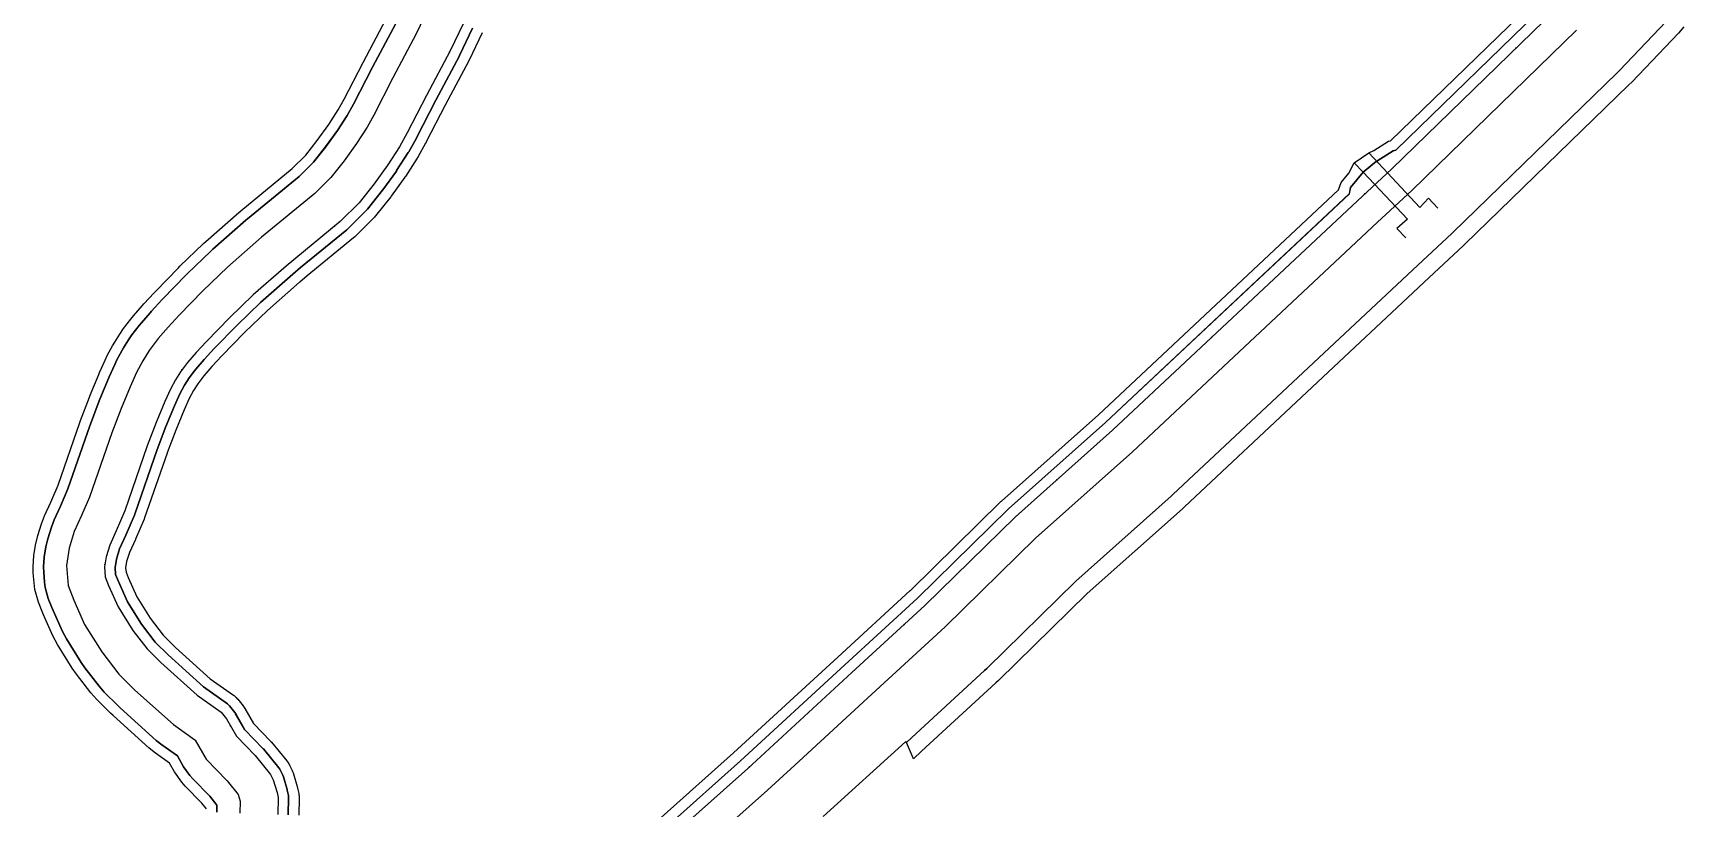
# Model space of a CAD drawing. Header units: inches. Extents: x 87989 to 118156, y 435697 to 451526.
# Drawn here: x 97214 to 98000, y 445274 to 445643 of the extents above; entities that cross this region are included whole.
import ezdxf

# ---------------------------------------------------------------- set-up
doc = ezdxf.new("R2010")
doc.units = ezdxf.units.IN
doc.header["$MEASUREMENT"] = 0
for name, color, linetype, true_color in [('As_waterkering_BWK', 7, 'Continuous', 0x7b8981), ('Beschermingszone_BWK', 7, 'Continuous', 0xcf890d), ('Grens_bebouwingsvrije_zone_BWK', 7, 'Continuous', 0x6789ae), ('Kernzone_BWK', 7, 'Continuous', 0xcb89af), ('Kunstwerken_BWK', 7, 'Continuous', 0xc78952), ('Referentiepunten_BWK', 7, 'Continuous', 0x178980)]:
    doc.layers.add(name, color=color, linetype=linetype, true_color=true_color)

msp = doc.modelspace()

# ---------------------------------------------------------------- linework, layer by layer
at = {"layer": 'As_waterkering_BWK'}
for points in [[(97418.967, 445647.0624), (97412.7492, 445634.0978), (97401.5044, 445612.9311), (97392.3763, 445595.0716), (97388.6721, 445588.457), (97383.1159, 445579.8581), (97376.6335, 445570.8622), (97369.4898, 445561.8664), (97360.4939, 445552.8705), (97334.697, 445531.7038), (97319.0866, 445517.9454), (97307.8417, 445507.0975), (97296.8615, 445495.8527), (97291.9667, 445490.561), (97287.8657, 445485.7985), (97284.4261, 445481.3006), (97282.0448, 445477.4641), (97279.6636, 445473.0985), (97277.0177, 445467.1453), (97272.9167, 445457.2234), (97268.6833, 445446.1109), (97257.9677, 445415.1546), (97253.8666, 445405.6296), (97250.8239, 445398.8827), (97249.1041, 445393.3264), (97248.3104, 445388.4316), (97248.7073, 445383.6691), (97250.2948, 445379.5681), (97254.7927, 445369.5139), (97261.8042, 445358.2691), (97268.6833, 445349.4055), (97275.1656, 445342.9232), (97292.3636, 445327.4451), (97303.873, 445319.243), (97306.3865, 445316.068), (97311.1132, 445307.8193), (97320.042, 445298.6168), (97327.3725, 445289.7163), (97328.6175, 445287.1327), (97330.4054, 445281.1393), (97330.9226, 445278.6395), (97330.7297, 445270.5584)], [(97519.6825, 445261.5611), (97554.343, 445292.5175), (97603.9525, 445338.1582), (97638.613, 445370.0405), (97681.7401, 445412.3739), (97727.91, 445453.5167), (97844.4592, 445562.7899), (97860.5988, 445577.8712), (97938.7834, 445653.8067)]]:
    msp.add_lwpolyline(points, dxfattribs=at)
at = {"layer": 'Beschermingszone_BWK'}
for points in [[(97513.1113, 445269.0977), (97547.627, 445299.9258), (97597.1816, 445345.5195), (97631.709, 445377.2773), (97631.7383, 445377.3047), (97674.7559, 445419.5312), (97674.8008, 445419.5742), (97675.0195, 445419.7773), (97675.0645, 445419.8203), (97721.1621, 445460.8984), (97835.4258, 445568.0273), (97836.6914, 445571.4375), (97840.4043, 445575.9297), (97842.9023, 445580.8945), (97849.9316, 445585.543), (97852.2383, 445586.6328), (97859.2871, 445591.0742), (97860.1035, 445591.3281), (97931.6641, 445660.832)], [(97935.2324, 445657.3281), (97862.7305, 445586.9102), (97861.3984, 445586.4961), (97853.6836, 445581.6328), (97853.5254, 445581.6328), (97847.1309, 445576.4023), (97847.2129, 445576.3203), (97841.2109, 445569.0547), (97840.5801, 445566.0078), (97724.5371, 445457.207), (97678.4141, 445416.1055), (97678.2383, 445415.9414), (97635.168, 445373.6641), (97600.5684, 445341.8398), (97550.9844, 445296.2227), (97516.4238, 445265.3555)]]:
    msp.add_lwpolyline(points, dxfattribs=at)
for points in [[(97296.7871, 445273.3714, 0), (97294.6768, 445275.9337, 0), (97286.7115, 445284.1432, 0), (97285.0677, 445285.9645, 0), (97281.6408, 445290.8672, 0), (97279.2492, 445295.0407, 0), (97272.6316, 445299.7566, 0), (97269.6188, 445302.1731, 0), (97252.4208, 445317.6512, 0), (97251.124, 445318.8816, 0), (97244.6417, 445325.3639, 0), (97241.8238, 445328.5593, 0), (97234.9446, 445337.4229, 0), (97232.9532, 445340.2796, 0), (97225.9417, 445351.5245, 0), (97223.7569, 445355.6295, 0), (97219.2589, 445365.6836, 0), (97218.5874, 445367.2943, 0), (97216.8788, 445371.7179, 0), (97215.2238, 445377.7651, 0), (97214.8247, 445380.8456, 0), (97214.4278, 445385.6081, 0), (97214.3104, 445388.4316, 0), (97214.7488, 445393.8741, 0), (97215.5425, 445398.7689, 0), (97216.6244, 445403.3797, 0), (97218.3442, 445408.936, 0), (97219.83, 445412.8604, 0), (97222.7532, 445419.3422, 0), (97226.2461, 445427.4548, 0), (97236.5538, 445457.2327, 0), (97236.9108, 445458.2148, 0), (97241.1441, 445469.3273, 0), (97241.495, 445470.2111, 0), (97245.5961, 445480.133, 0), (97245.9481, 445480.9541, 0), (97248.594, 445486.9072, 0), (97249.8151, 445489.3795, 0), (97252.1964, 445493.7451, 0), (97253.1571, 445495.3945, 0), (97255.5383, 445499.2309, 0), (97257.4179, 445501.9539, 0), (97260.8575, 445506.4518, 0), (97262.1015, 445507.9843, 0), (97266.2026, 445512.7468, 0), (97267.0073, 445513.6484, 0), (97271.9021, 445518.9401, 0), (97272.5354, 445519.6064, 0), (97283.5156, 445530.8512, 0), (97284.2358, 445531.5671, 0), (97295.4806, 445542.415, 0), (97296.6057, 445543.4525, 0), (97312.2162, 445557.2109, 0), (97313.1302, 445557.9883, 0), (97337.6346, 445578.0944, 0), (97344.0732, 445584.5331, 0), (97349.5136, 445591.3839, 0), (97355.027, 445599.0351, 0), (97359.5319, 445606.007, 0), (97362.3955, 445611.1206, 0), (97371.3541, 445628.6436, 0), (97382.3951, 445649.4312, 0)], [(97386.8589, 445647.1763, 0), (97375.788, 445626.3329, 0), (97366.8044, 445608.7604, 0), (97363.8172, 445603.4261, 0), (97359.1577, 445596.2149, 0), (97353.5018, 445588.366, 0), (97347.811, 445581.1997, 0), (97340.9963, 445574.385, 0), (97316.3018, 445554.1229, 0), (97315.5222, 445553.4599, 0), (97299.9117, 445539.7015, 0), (97298.9521, 445538.8165, 0), (97287.7073, 445527.9686, 0), (97287.093, 445527.358, 0), (97276.1128, 445516.1132, 0), (97275.5726, 445515.5449, 0), (97270.6778, 445510.2532, 0), (97269.9914, 445509.4842, 0), (97265.8904, 445504.7217, 0), (97264.8293, 445503.4146, 0), (97261.3897, 445498.9166, 0), (97259.7865, 445496.5941, 0), (97257.4053, 445492.7576, 0), (97256.5858, 445491.3508, 0), (97254.2046, 445486.9852, 0), (97253.163, 445484.8765, 0), (97250.5172, 445478.9234, 0), (97250.2169, 445478.223, 0), (97246.1158, 445468.3011, 0), (97245.8165, 445467.5473, 0), (97241.5832, 445456.4348, 0), (97241.2787, 445455.5971, 0), (97230.911, 445425.646, 0), (97227.3287, 445417.3257, 0), (97224.3879, 445410.8048, 0), (97223.1206, 445407.4575, 0), (97221.4008, 445401.9013, 0), (97220.4781, 445397.9685, 0), (97219.6843, 445393.0737, 0), (97219.3104, 445388.4316, 0), (97219.4105, 445386.0233, 0), (97219.8074, 445381.2608, 0), (97220.1478, 445378.6333, 0), (97221.5595, 445373.4754, 0), (97223.2503, 445369.0993, 0), (97223.823, 445367.7255, 0), (97228.321, 445357.6713, 0), (97230.1845, 445354.17, 0), (97237.196, 445342.9251, 0), (97238.8945, 445340.4885, 0), (97245.7737, 445331.6249, 0), (97248.1772, 445328.8994, 0), (97254.6595, 445322.4171, 0), (97255.7657, 445321.3677, 0), (97272.9636, 445305.8895, 0), (97275.5334, 445303.8285, 0), (97283.0429, 445298.4769, 0), (97285.9749, 445293.3602, 0), (97288.8979, 445289.1784, 0), (97290.3, 445287.625, 0), (97298.407, 445279.2695, 0), (97301.8301, 445275.1132, 0), (97301.7494, 445271.7311, 0)], [(97999.7983, 445645.541, 0), (97997.1762, 445642.5663, 0), (97974.9511, 445619.2829, 0), (97973.6191, 445617.9393, 0), (97895.4345, 445542.0037, 0), (97894.7361, 445541.3383, 0), (97878.6271, 445526.2857, 0), (97762.1085, 445417.0412, 0), (97761.1747, 445416.1876, 0), (97715.905, 445375.8471, 0), (97673.6384, 445334.3583, 0), (97672.4628, 445333.2412, 0), (97637.0959, 445300.7089, 0), (97633.2007, 445297.1253, 0), (97629.8288, 445304.8939, 0), (97632.3876, 445307.2479, 0), (97667.0468, 445339.1291, 0), (97668.0344, 445340.0675, 0), (97710.4387, 445381.6914, 0), (97755.8523, 445422.1603, 0), (97756.6367, 445422.8773, 0), (97873.1602, 445532.1263, 0), (97889.2741, 445547.1836, 0), (97889.8608, 445547.7425, 0), (97968.0454, 445623.6781, 0), (97969.1643, 445624.8067, 0), (97991.3893, 445648.0901, 0)], [(97335.7285, 445270.4375, 0), (97335.9219, 445278.5195, 0), (97335.9023, 445279.0898, 0), (97335.8184, 445279.6523, 0), (97335.3008, 445282.1523, 0), (97335.1973, 445282.5703, 0), (97333.4082, 445288.5625, 0), (97333.1211, 445289.3047, 0), (97331.877, 445291.8867, 0), (97331.7031, 445292.2148, 0), (97331.2324, 445292.8945, 0), (97323.9023, 445301.7969, 0), (97323.6309, 445302.0977, 0), (97315.1387, 445310.8516, 0), (97310.7246, 445318.5547, 0), (97310.3066, 445319.1719, 0), (97307.793, 445322.3477, 0), (97307.3184, 445322.8672, 0), (97306.7754, 445323.3164, 0), (97295.4961, 445331.3516, 0), (97278.6074, 445346.5508, 0), (97272.4414, 445352.7187, 0), (97265.9102, 445361.1328, 0), (97259.2168, 445371.8672, 0), (97254.9102, 445381.4922, 0), (97253.6309, 445384.8008, 0), (97253.3438, 445388.2344, 0), (97253.9844, 445392.1797, 0), (97255.5098, 445397.1094, 0), (97258.4414, 445403.6133, 0), (97262.5605, 445413.1758, 0), (97262.6934, 445413.5195, 0), (97273.3828, 445444.4023, 0), (97277.5645, 445455.3789, 0), (97281.6133, 445465.1758, 0), (97284.1504, 445470.8828, 0), (97286.3672, 445474.9453, 0), (97288.5449, 445478.457, 0), (97291.1094, 445481.8086, 0), (97291.75, 445482.6445, 0), (97295.6992, 445487.2305, 0), (97300.4863, 445492.4063, 0), (97311.3672, 445503.5508, 0), (97322.4766, 445514.2695, 0), (97337.9355, 445527.8945, 0), (97341.6387, 445530.9336, 0), (97363.666, 445549.0039, 0), (97364.0293, 445549.3359, 0), (97373.0254, 445558.332, 0), (97373.4063, 445558.7578, 0), (97380.5488, 445567.7539, 0), (97380.6895, 445567.9375, 0), (97387.1719, 445576.9336, 0), (97387.3164, 445577.1445, 0), (97392.8711, 445585.7422, 0), (97393.0352, 445586.0156, 0), (97396.7383, 445592.6289, 0), (97396.8281, 445592.7969, 0), (97405.9395, 445610.6211, 0), (97417.1641, 445631.7539, 0), (97417.2578, 445631.9375, 0), (97423.4746, 445644.8984, 0)], [(97427.998, 445642.7656, 0), (97421.7539, 445629.75, 0), (97421.7363, 445629.7148, 0), (97421.6152, 445629.4766, 0), (97421.5918, 445629.4297, 0), (97410.373, 445608.3086, 0), (97401.4258, 445590.8281, 0), (97401.291, 445590.543, 0), (97401.252, 445590.4688, 0), (97401.2031, 445590.375, 0), (97401.1602, 445590.2969, 0), (97401.123, 445590.2344, 0), (97401.082, 445590.168, 0), (97397.3984, 445583.5742, 0), (97397.3789, 445583.5391, 0), (97397.3379, 445583.4688, 0), (97397.3184, 445583.4336, 0), (97397.1563, 445583.1641, 0), (97397.1348, 445583.1289, 0), (97397.0918, 445583.0625, 0), (97397.0703, 445583.0313, 0), (97391.498, 445574.4023, 0), (97391.4688, 445574.3633, 0), (97391.2832, 445574.0898, 0), (97391.2461, 445574.0391, 0), (97384.7285, 445564.9922, 0), (97384.6953, 445564.9453, 0), (97384.5137, 445564.707, 0), (97384.4824, 445564.668, 0), (97377.3203, 445555.6484, 0), (97377.2754, 445555.5938, 0), (97377.1836, 445555.4844, 0), (97377.1445, 445555.4375, 0), (97376.7559, 445555.0039, 0), (97376.709, 445554.9492, 0), (97376.6113, 445554.8477, 0), (97376.5605, 445554.7969, 0), (97367.5645, 445545.8008, 0), (97367.5215, 445545.7578, 0), (97367.4316, 445545.6719, 0), (97367.3867, 445545.6289, 0), (97367.0234, 445545.3008, 0), (97366.9844, 445545.2656, 0), (97366.8848, 445545.1797, 0), (97366.8379, 445545.1406, 0), (97344.8105, 445527.0664, 0), (97341.1914, 445524.0977, 0), (97341.1582, 445524.0703, 0), (97325.8672, 445510.5938, 0), (97314.9063, 445500.0195, 0), (97314.8789, 445499.9922, 0), (97304.1211, 445488.9766, 0), (97304.0977, 445488.9492, 0), (97299.4434, 445483.918, 0), (97299.4141, 445483.8867, 0), (97295.6328, 445479.4922, 0), (97295.0801, 445478.7695, 0), (97292.666, 445475.6133, 0), (97290.6895, 445472.4297, 0), (97288.6367, 445468.6641, 0), (97286.2148, 445463.2188, 0), (97286.2031, 445463.1875, 0), (97282.2188, 445453.5508, 0), (97282.2051, 445453.5156, 0), (97278.0898, 445442.7109, 0), (97278.0762, 445442.6758, 0), (97267.418, 445411.8828, 0), (97267.4023, 445411.8398, 0), (97267.3711, 445411.7539, 0), (97267.3555, 445411.7109, 0), (97267.2227, 445411.3711, 0), (97267.2051, 445411.3281, 0), (97267.168, 445411.2383, 0), (97267.1523, 445411.1992, 0), (97263.0254, 445401.6172, 0), (97263.0078, 445401.5781, 0), (97260.1934, 445395.3359, 0), (97258.8633, 445391.0352, 0), (97258.377, 445388.0391, 0), (97258.5527, 445385.9336, 0), (97259.5273, 445383.418, 0), (97263.6406, 445374.2227, 0), (97270.0176, 445363.9961, 0), (97276.1992, 445356.0313, 0), (97282.0508, 445350.1797, 0), (97298.6309, 445335.2578, 0), (97309.6758, 445327.3867, 0), (97309.748, 445327.3359, 0), (97309.8867, 445327.2266, 0), (97309.957, 445327.1719, 0), (97310.5, 445326.7227, 0), (97310.5566, 445326.6758, 0), (97310.6309, 445326.6055, 0), (97310.8867, 445326.3633, 0), (97310.9316, 445326.3203, 0), (97311.0098, 445326.2383, 0), (97311.4844, 445325.7188, 0), (97311.5195, 445325.6797, 0), (97311.543, 445325.6523, 0), (97311.6582, 445325.5195, 0), (97311.7129, 445325.4492, 0), (97314.2266, 445322.2734, 0), (97314.25, 445322.2461, 0), (97314.2832, 445322.1992, 0), (97314.3945, 445322.0508, 0), (97314.4473, 445321.9727, 0), (97314.8691, 445321.3516, 0), (97314.916, 445321.2773, 0), (97315.0156, 445321.1211, 0), (97315.0605, 445321.043, 0), (97319.1641, 445313.8828, 0), (97327.2188, 445305.582, 0), (97327.2539, 445305.543, 0), (97327.3242, 445305.4688, 0), (97327.3574, 445305.4297, 0), (97327.6367, 445305.1211, 0), (97327.6621, 445305.0898, 0), (97327.7285, 445305.0117, 0), (97327.7617, 445304.9727, 0), (97335.0918, 445296.0742, 0), (97335.1504, 445296, 0), (97335.2793, 445295.8281, 0), (97335.3418, 445295.7422, 0), (97335.8105, 445295.0664, 0), (97335.8359, 445295.0313, 0), (97335.8926, 445294.9414, 0), (97336.0488, 445294.6836, 0), (97336.0781, 445294.6367, 0), (97336.123, 445294.5547, 0), (97336.2969, 445294.2227, 0), (97336.3184, 445294.1836, 0), (97336.3613, 445294.0977, 0), (97336.377, 445294.0664, 0), (97337.627, 445291.4727, 0), (97337.668, 445291.3828, 0), (97337.7461, 445291.1992, 0), (97337.7637, 445291.1641, 0), (97337.7852, 445291.1094, 0), (97338.0723, 445290.3672, 0), (97338.1055, 445290.2734, 0), (97338.1719, 445290.082, 0), (97338.2012, 445289.9922, 0), (97339.9883, 445283.9961, 0), (97340.0039, 445283.9453, 0), (97340.0332, 445283.8359, 0), (97340.0449, 445283.7891, 0), (97340.1504, 445283.375, 0), (97340.1621, 445283.3203, 0), (97340.1875, 445283.2188, 0), (97340.1973, 445283.1641, 0), (97340.7168, 445280.6562, 0), (97340.7285, 445280.5938, 0), (97340.7539, 445280.4531, 0), (97340.7656, 445280.3828, 0), (97340.8477, 445279.8203, 0), (97340.8535, 445279.7813, 0), (97340.8652, 445279.6797, 0), (97340.8906, 445279.3984, 0), (97340.8945, 445279.3359, 0), (97340.9004, 445279.2539, 0), (97340.918, 445278.6875, 0), (97340.9199, 445278.6133, 0), (97340.9199, 445278.4648, 0), (97340.9199, 445278.4023, 0), (97340.7266, 445270.3008, 0)]]:
    msp.add_polyline3d(points, dxfattribs=at)
at = {"layer": 'Grens_bebouwingsvrije_zone_BWK'}
for points in [[(97402.536, 445654.4272), (97396.6794, 445642.2155), (97385.5415, 445621.25), (97376.5041, 445603.5681), (97373.2449, 445597.7482), (97368.2453, 445590.0106), (97362.2759, 445581.7267), (97356.034, 445573.8664), (97348.3919, 445566.2244), (97323.0337, 445545.4176), (97306.8809, 445531.1813), (97295.151, 445519.8653), (97283.813, 445508.2541), (97278.5357, 445502.5489), (97273.8847, 445497.1478), (97269.595, 445491.5381), (97266.4847, 445486.5272), (97263.5116, 445481.0765), (97260.4731, 445474.2397), (97256.1855, 445463.8666), (97251.7641, 445452.2603), (97241.1739, 445421.6665), (97237.3948, 445412.8892), (97233.9578, 445405.2681), (97231.5374, 445397.4482), (97230.1893, 445389.1353), (97230.9848, 445379.5898), (97233.6753, 445372.6393), (97238.8658, 445361.0371), (97247.0185, 445347.962), (97255.1564, 445337.4766), (97262.7724, 445329.8606), (97281.0833, 445313.3808), (97291.346, 445306.0671), (97291.4382, 445305.9507), (97296.6199, 445296.9079), (97306.6134, 445286.6081), (97311.9079, 445280.1797), (97312.8767, 445276.9321), (97312.7419, 445271.2863)], [(97528.9078, 445251.0297), (97563.7458, 445282.1445), (97576.7356, 445294.0951), (97613.4309, 445327.8547), (97648.258, 445359.8904), (97691.3063, 445402.1464), (97737.3564, 445443.1824), (97854.0262, 445552.5687), (97870.2559, 445567.7342), (97948.7274, 445643.9484)]]:
    msp.add_lwpolyline(points, dxfattribs=at)
at = {"layer": 'Kernzone_BWK'}
for points in [[(97516.4258, 445265.3555), (97550.9844, 445296.2227), (97600.5664, 445341.8398), (97635.168, 445373.6641), (97678.2383, 445415.9414), (97678.4141, 445416.1055), (97724.5352, 445457.207), (97840.582, 445566.0078), (97841.2109, 445569.0547), (97847.2148, 445576.3203), (97847.1289, 445576.4023), (97853.5234, 445581.6328), (97853.6836, 445581.6328), (97861.3984, 445586.4961), (97862.7305, 445586.9102), (97935.2305, 445657.3281)], [(97301.75, 445271.7305), (97301.832, 445275.1133), (97298.4063, 445279.2695), (97290.3008, 445287.625), (97288.8984, 445289.1797), (97285.9766, 445293.3594), (97283.043, 445298.4766), (97275.5352, 445303.8281), (97272.9648, 445305.8906), (97255.7656, 445321.3672), (97254.6602, 445322.418), (97248.1758, 445328.8984), (97245.7734, 445331.625), (97238.8945, 445340.4883), (97237.1953, 445342.9258), (97230.1836, 445354.1719), (97228.3203, 445357.6719), (97223.8242, 445367.7266), (97223.25, 445369.0977), (97221.5586, 445373.4766), (97220.1484, 445378.6328), (97219.8086, 445381.2617), (97219.4102, 445386.0234), (97219.3086, 445388.4297), (97219.6836, 445393.0742), (97220.4766, 445397.9687), (97221.4023, 445401.9023), (97223.1211, 445407.457), (97224.3867, 445410.8047), (97227.3281, 445417.3242), (97230.9102, 445425.6445), (97241.2773, 445455.5977), (97241.582, 445456.4336), (97245.8164, 445467.5469), (97246.1172, 445468.3008), (97250.2188, 445478.2227), (97250.5156, 445478.9219), (97253.1641, 445484.875), (97254.2031, 445486.9844), (97256.5859, 445491.3516), (97257.4063, 445492.7578), (97259.7852, 445496.5938), (97261.3906, 445498.918), (97264.8281, 445503.4141), (97265.8906, 445504.7227), (97269.9922, 445509.4844), (97270.6797, 445510.2539), (97275.5742, 445515.543), (97276.1133, 445516.1133), (97287.0938, 445527.3594), (97287.707, 445527.9688), (97298.9531, 445538.8164), (97299.9102, 445539.7031), (97315.5234, 445553.4609), (97316.3008, 445554.1211), (97340.9961, 445574.3867), (97347.8125, 445581.1992), (97353.5, 445588.3672), (97359.1563, 445596.2148), (97363.8164, 445603.4258), (97366.8047, 445608.7617), (97375.7891, 445626.332), (97386.8594, 445647.1758)], [(97991.3906, 445648.0898), (97969.1641, 445624.8086), (97968.0469, 445623.6797), (97889.8594, 445547.7422), (97889.2734, 445547.1836), (97873.1602, 445532.125), (97756.6367, 445422.8789), (97755.8516, 445422.1602), (97710.4375, 445381.6914), (97668.0352, 445340.0664), (97667.0469, 445339.1289), (97632.3867, 445307.2461), (97630.0508, 445305.0977), (97629.4883, 445305.1289), (97590.2227, 445269.6016)], [(97423.4766, 445644.8984), (97417.2578, 445631.9375), (97417.1641, 445631.7539), (97405.9375, 445610.6211), (97396.8281, 445592.7969), (97396.7383, 445592.6289), (97393.0352, 445586.0156), (97392.8711, 445585.7422), (97387.3164, 445577.1445), (97387.1719, 445576.9336), (97380.6914, 445567.9375), (97380.5508, 445567.7539), (97373.4063, 445558.7578), (97373.0234, 445558.332), (97364.0313, 445549.3359), (97363.6641, 445549.0039), (97341.6406, 445530.9336), (97337.9336, 445527.8945), (97322.4766, 445514.2695), (97311.3672, 445503.5508), (97300.4844, 445492.4063), (97295.6992, 445487.2305), (97291.75, 445482.6445), (97291.1094, 445481.8086), (97288.5469, 445478.457), (97286.3672, 445474.9453), (97284.1484, 445470.8828), (97281.6133, 445465.1758), (97277.5664, 445455.3789), (97273.3828, 445444.4023), (97262.6914, 445413.5195), (97262.5586, 445413.1758), (97258.4414, 445403.6133), (97255.5078, 445397.1094), (97253.9844, 445392.1797), (97253.3438, 445388.2344), (97253.6289, 445384.8008), (97254.9102, 445381.4922), (97259.2188, 445371.8672), (97265.9102, 445361.1328), (97272.4414, 445352.7187), (97278.6055, 445346.5508), (97295.4961, 445331.3516), (97306.7734, 445323.3164), (97307.3164, 445322.8672), (97307.793, 445322.3477), (97310.3086, 445319.1719), (97310.7266, 445318.5547), (97315.1406, 445310.8516), (97323.6289, 445302.0977), (97323.9023, 445301.7969), (97331.2305, 445292.8945), (97331.7031, 445292.2148), (97331.875, 445291.8867), (97333.1211, 445289.3047), (97333.4102, 445288.5625), (97335.1953, 445282.5703), (97335.3008, 445282.1523), (97335.8203, 445279.6523), (97335.9023, 445279.0898), (97335.9219, 445278.5195), (97335.7266, 445270.4375)]]:
    msp.add_lwpolyline(points, dxfattribs=at)
at = {"layer": 'Kunstwerken_BWK'}
for points in [[(97849.9309, 445585.5444, 0), (97874.0825, 445559.5959, 0), (97878.2047, 445564.088, 0), (97882.7496, 445559.2789, 0)], [(97853.6831, 445581.6336, 0), (97861.399, 445586.4956, 0)], [(97847.2132, 445576.3216, 0), (97841.211, 445569.0558, 0)], [(97842.9021, 445580.8937, 0), (97847.1344, 445576.4053, 0)], [(97847.13, 445576.4016, 0), (97847.1344, 445576.4053, 0)], [(97847.1344, 445576.4053, 0), (97853.5246, 445581.6336, 0)], [(97847.1344, 445576.4053, 0), (97847.2132, 445576.3216, 0)], [(97847.2357, 445576.3488, 0), (97847.2132, 445576.3216, 0)], [(97847.2132, 445576.3216, 0), (97868.2164, 445554.0469, 0), (97863.2486, 445549.6076, 0), (97867.5293, 445545.0627, 0)]]:
    msp.add_polyline3d(points, dxfattribs=at)
at = {"layer": 'Referentiepunten_BWK'}
for p in [(97412.4677, 445633.5679), (97919.8555, 445635.4233), (97847.8891, 445565.9949), (97357.8204, 445550.6769), (97774.9326, 445497.6038), (97285.1646, 445482.2664), (97701.3747, 445429.8707), (97248.4947, 445389.5683), (97628.8477, 445361.0579), (97308.2254, 445312.8589), (97555.2526, 445293.3544)]:
    msp.add_point(p, dxfattribs=at)

doc.saveas('drawing.dxf')
